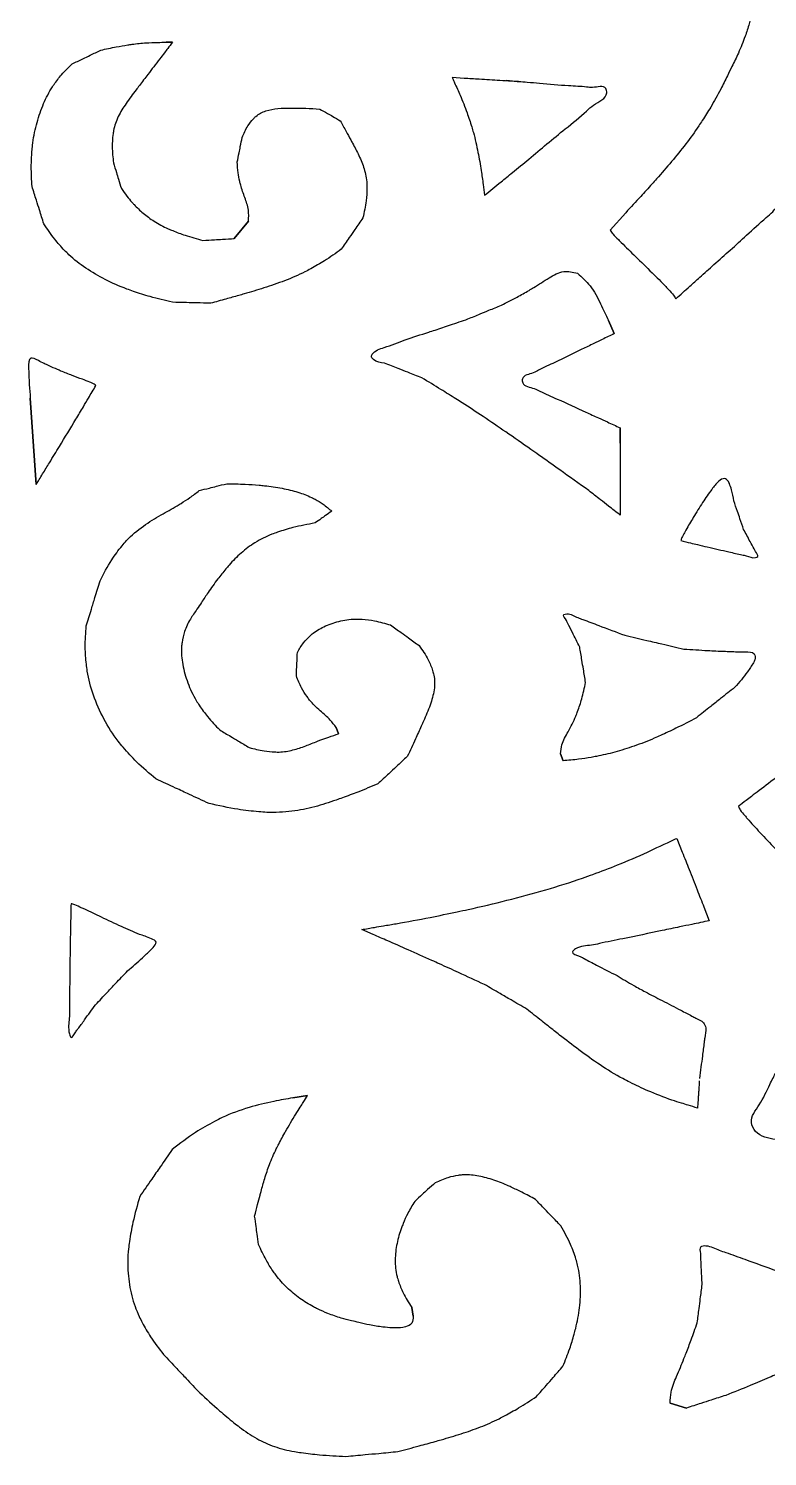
# Model space of a CAD drawing. Extents: x -268 to 413, y -196 to 303.
# Drawn here: x -57.2 to 19.2, y 66.4 to 214.3 of the extents above; entities that cross this region are included whole.
import ezdxf

# ---------------------------------------------------------------- set-up
doc = ezdxf.new("R2010")
doc.units = 0
doc.layers.add('layer_1', color=7, linetype='CONTINUOUS')

msp = doc.modelspace()

# ---------------------------------------------------------------- linework, layer by layer
at = {"layer": 'layer_1', "color": 1}
for points in [[(-42.980813, 212.884038), (-42.320152, 212.884038)], [(4.579754, 195.238825), (2.956536, 193.412706)], [(-35.919783, 192.566203), (-34.447, 194.343739)], [(-0.415496, 188.960086), (-0.415496, 188.960086)], [(2.7843, 184.083554), (3.393915, 182.712478)], [(-57.024882, 176.032892), (-56.415266, 167.093398)], [(4.003394, 172.960202), (4.003394, 171.385182)], [(13.479172, 166.585498), (13.479172, 166.585498)], [(-25.126702, 141.264676), (-25.381041, 141.924687)], [(-1.907598, 138.471202), (-2.161937, 139.182396)], [(-45.726638, 120.503711), (-45.726611, 120.503711)], [(-28.327926, 103.817648), (-29.851892, 103.563309)], [(-17.559841, 81.875029), (-17.40773, 80.960678)], [(10.863337, 71.439943), (9.187388, 71.947972)]]:
    msp.add_lwpolyline(points, close=True, dxfattribs=at)
for points in [[(-12.148463, 209.150037), (-13.367566, 209.226766)], [(-10.167771, 198.153818), (-10.01501, 197.036303)], [(9.876415, 130.445408), (10.434848, 129.023021)], [(12.669888, 123.334495), (13.228971, 121.912236)], [(-21.564782, 120.489977), (-22.73283, 120.997886)]]:
    msp.add_lwpolyline(points, dxfattribs=at)
for points, knots in [([(18.121096, 219.483068), (18.09776, 219.130878), (18.042459, 218.296254), (17.868019, 216.903064), (17.624987, 215.695634), (17.287179, 214.540872), (16.897989, 213.34431), (16.483839, 212.347706), (16.245351, 211.773811)], [0, 0, 0, 0, 1.058732, 2.509, 4.20976, 4.74544, 6.118121, 7.981749, 7.981749, 7.981749, 7.981749]), ([(-52.681906, 210.649007), (-52.318249, 210.824617), (-51.699991, 211.123175), (-50.717913, 211.597304), (-50.09948, 211.895798), (-49.735671, 212.071395)], [0, 0, 0, 0, 1.211515, 2.059712, 3.271618, 3.271618, 3.271618, 3.271618]), ([(-49.735671, 212.071395), (-49.199867, 212.189311), (-48.273725, 212.39313), (-47.186112, 212.577564), (-46.161254, 212.731573), (-45.127214, 212.829368), (-43.957282, 212.881135), (-43.26855, 212.883183), (-42.980813, 212.884038)], [0, 0, 0, 0, 1.645613, 2.844456, 3.30849, 4.754585, 5.957495, 6.820649, 6.820649, 6.820649, 6.820649]), ([(-42.320152, 212.884038), (-42.483275, 212.670759), (-42.76054, 212.308241), (-43.200745, 211.732558), (-43.884785, 210.838259), (-44.747576, 209.707062), (-45.559663, 208.639842), (-46.317721, 207.641012), (-47.103958, 206.607636), (-47.959959, 205.228387), (-48.375353, 204.091546), (-48.519087, 203.033225), (-48.590715, 201.909867), (-48.479666, 200.948651), (-48.41499, 200.388832)], [0, 0, 0, 0, 0.805526, 1.369182, 2.174101, 4.183266, 5.637247, 6.197205, 7.945193, 9.530945, 11.055827, 11.523533, 12.733076, 14.420005, 14.420005, 14.420005, 14.420005]), ([(16.245351, 211.773811), (16.01991, 211.310351), (15.636682, 210.522514), (15.028018, 209.271371), (14.644781, 208.483694), (14.419361, 208.020381)], [0, 0, 0, 0, 1.546146, 2.6283, 4.174024, 4.174024, 4.174024, 4.174024]), ([(-56.847243, 197.950634), (-56.886921, 198.63532), (-56.957128, 199.84683), (-56.884054, 201.271157), (-56.757063, 202.721159), (-56.444407, 204.324265), (-55.79942, 206.287614), (-55.133187, 207.670229), (-54.433757, 208.713239), (-53.756641, 209.626357), (-53.063694, 210.285722), (-52.681906, 210.649007)], [0, 0, 0, 0, 2.055869, 3.637739, 4.272553, 6.42246, 8.516717, 10.463009, 10.997979, 12.283991, 13.861911, 13.861911, 13.861911, 13.861911]), ([(-13.367566, 209.226766), (-13.357531, 209.20419), (-13.277245, 209.023581), (-13.007185, 208.413625), (-12.470944, 207.237702), (-11.868639, 205.722387), (-11.443293, 204.423346), (-11.039605, 203.063623), (-10.701863, 201.550137), (-10.388489, 199.74955), (-10.234258, 198.634503), (-10.167771, 198.153818)], [0, 0, 0, 0, 0.074118, 0.592947, 2.001198, 3.951239, 5.480742, 6.100428, 8.205954, 10.12703, 11.582717, 11.582717, 11.582717, 11.582717]), ([(-6.053616, 208.769243), (-6.851241, 208.819173), (-8.356134, 208.913376), (-10.387756, 209.040207), (-11.621749, 209.117182), (-12.148463, 209.150037)], [0, 0, 0, 0, 2.397558, 4.523516, 6.106731, 6.106731, 6.106731, 6.106731]), ([(-4.326485, 208.617288), (-4.752937, 208.654802), (-5.477902, 208.718578), (-6.62928, 208.820159), (-7.354199, 208.884301), (-7.780619, 208.922031)], [0, 0, 0, 0, 1.284298, 2.183293, 3.467552, 3.467552, 3.467552, 3.467552]), ([(-5.444001, 200.795309), (-4.198359, 201.838792), (-2.217766, 203.49795), (0.097961, 205.326114), (1.411804, 206.612562), (2.746446, 207.085472), (2.504528, 208.510447), (1.357788, 208.140917), (0.146538, 208.305291), (-1.724787, 208.38074), (-3.331981, 208.526867), (-4.326485, 208.617288)], [0, 0, 0, 0, 4.892854, 7.779729, 8.72726, 10.577363, 11.038565, 12.401538, 13.034773, 14.890275, 17.902081, 17.902081, 17.902081, 17.902081]), ([(14.419361, 208.020381), (14.078217, 207.402242), (13.470739, 206.301512), (12.683488, 205.048217), (11.841908, 203.760207), (10.796195, 202.331978), (9.327517, 200.515514), (8.144858, 199.151891), (7.072986, 197.952329), (6.01455, 196.779911), (5.097802, 195.79525), (4.579754, 195.238825)], [0, 0, 0, 0, 2.117627, 3.77089, 4.438478, 6.733265, 9.076637, 11.445063, 12.147432, 13.902722, 16.183443, 16.183443, 16.183443, 16.183443]), ([(-35.107011, 203.030313), (-34.928582, 203.441072), (-34.625863, 204.13796), (-34.078189, 204.830029), (-33.497227, 205.415709), (-32.632825, 205.844472), (-31.370213, 206.058325), (-30.34559, 206.081729), (-29.384633, 206.071826), (-28.401911, 206.049664), (-27.562129, 206.002654), (-27.081876, 205.975769)], [0, 0, 0, 0, 1.337249, 2.268759, 2.626558, 3.807577, 5.07318, 6.451212, 6.876406, 7.95662, 9.399546, 9.399546, 9.399546, 9.399546]), ([(-27.081876, 205.975769), (-26.818576, 205.825271), (-26.370917, 205.569395), (-25.659766, 205.16303), (-25.211902, 204.907187), (-24.948423, 204.756675)], [0, 0, 0, 0, 0.90983, 1.546881, 2.457196, 2.457196, 2.457196, 2.457196]), ([(-24.948423, 204.756675), (-24.748302, 204.389404), (-24.389117, 203.73021), (-23.966415, 202.951274), (-23.517992, 202.123858), (-22.994462, 201.154887), (-22.432118, 199.777122), (-22.19998, 198.610473), (-22.193482, 197.498141), (-22.263449, 196.300344), (-22.483271, 195.290266), (-22.611804, 194.699656)], [0, 0, 0, 0, 1.254769, 2.252113, 2.658647, 4.078293, 5.554033, 7.110933, 7.603887, 8.889609, 10.699903, 10.699903, 10.699903, 10.699903]), ([(-35.615049, 200.49041), (-35.552415, 200.803909), (-35.445926, 201.336915), (-35.27658, 202.18355), (-35.169819, 202.716675), (-35.107011, 203.030313)], [0, 0, 0, 0, 0.959083, 1.63062, 2.590215, 2.590215, 2.590215, 2.590215]), ([(-48.41499, 200.388832), (-48.314665, 200.062736), (-48.144112, 199.508372), (-47.873188, 198.627918), (-47.702578, 198.073562), (-47.602218, 197.747469)], [0, 0, 0, 0, 1.023537, 1.740022, 2.763584, 2.763584, 2.763584, 2.763584]), ([(-34.447, 194.343739), (-34.429585, 194.735885), (-34.392136, 195.579135), (-34.840535, 196.812931), (-35.184025, 197.781973), (-35.395862, 198.646474), (-35.555912, 199.438483), (-35.594074, 200.117313), (-35.615049, 200.49041)], [0, 0, 0, 0, 1.166836, 2.509099, 3.878559, 4.260518, 5.177887, 6.29738, 6.29738, 6.29738, 6.29738]), ([(-10.01501, 197.036303), (-9.450694, 197.50028), (-8.491321, 198.289072), (-6.967652, 199.542074), (-6.008329, 200.331137), (-5.444001, 200.795309)], [0, 0, 0, 0, 2.1917, 3.72603, 5.918129, 5.918129, 5.918129, 5.918129]), ([(-55.628149, 194.090169), (-55.778637, 194.566756), (-56.03447, 195.376966), (-56.440835, 196.663788), (-56.69672, 197.47402), (-56.847243, 197.950634)], [0, 0, 0, 0, 1.499346, 2.548926, 4.048381, 4.048381, 4.048381, 4.048381]), ([(-47.602218, 197.747469), (-47.417759, 197.478444), (-47.079333, 196.984868), (-46.61718, 196.441863), (-46.077323, 195.840204), (-45.33635, 195.142812), (-44.171475, 194.289056), (-43.117312, 193.717941), (-42.034397, 193.269609), (-40.843089, 192.825342), (-39.786765, 192.533329), (-39.170752, 192.363037)], [0, 0, 0, 0, 0.977875, 1.794097, 2.136486, 3.403109, 4.837505, 6.459213, 6.98375, 8.35353, 10.269908, 10.269908, 10.269908, 10.269908]), ([(13.709202, 189.862817), (14.840879, 190.867305), (16.651607, 192.474524), (18.648385, 194.367447), (20.06251, 195.487726), (20.659406, 196.664464), (22.159001, 196.449785), (21.621338, 195.176962), (21.630841, 193.807887), (21.408659, 191.571342), (21.289823, 189.645904), (21.21555, 188.442498)], [0, 0, 0, 0, 4.548696, 7.278091, 8.187943, 10.051436, 10.546588, 12.014367, 12.743049, 14.929121, 18.572625, 18.572625, 18.572625, 18.572625]), ([(-42.320161, 185.963447), (-43.092632, 186.14571), (-44.454842, 186.467122), (-46.017963, 186.969536), (-47.580256, 187.51833), (-49.262563, 188.262706), (-51.283292, 189.44097), (-52.667712, 190.506931), (-53.699476, 191.550597), (-54.623612, 192.574042), (-55.26817, 193.54686), (-55.628149, 194.090169)], [0, 0, 0, 0, 2.380055, 4.197098, 4.921874, 7.347811, 9.700664, 11.928985, 12.559545, 14.102936, 16.055252, 16.055252, 16.055252, 16.055252]), ([(-22.611804, 194.699656), (-22.887736, 194.298316), (-23.356823, 193.616032), (-24.101834, 192.532376), (-24.570907, 191.850056), (-24.846836, 191.448687)], [0, 0, 0, 0, 1.461132, 2.483947, 3.945145, 3.945145, 3.945145, 3.945145]), ([(-39.170752, 192.363037), (-38.769385, 192.388121), (-38.087069, 192.430762), (-37.003413, 192.498483), (-36.321124, 192.541122), (-35.919783, 192.566203)], [0, 0, 0, 0, 1.206451, 2.050939, 3.257311, 3.257311, 3.257311, 3.257311]), ([(2.956536, 193.412706), (3.055399, 193.286377), (3.321442, 192.946426), (3.731936, 192.542295), (4.501933, 191.756651), (5.674709, 190.624626), (7.215876, 189.10733), (8.376152, 187.977151), (9.102835, 187.184303), (9.492521, 186.796817), (9.684261, 186.439691), (9.752734, 186.312158)], [0, 0, 0, 0, 0.480892, 1.294081, 1.724485, 3.782001, 6.182145, 8.21584, 8.634475, 9.41337, 9.846028, 9.846028, 9.846028, 9.846028]), ([(-24.846836, 191.448687), (-25.420581, 191.040464), (-26.442954, 190.313038), (-27.725216, 189.577413), (-29.083413, 188.852763), (-30.698007, 188.170648), (-32.812458, 187.442123), (-34.406859, 186.968635), (-35.71607, 186.593478), (-36.866163, 186.26714), (-37.833439, 186.004286), (-38.357989, 185.86174)], [0, 0, 0, 0, 2.111104, 3.761838, 4.430049, 6.728986, 9.008101, 11.138174, 11.717543, 13.093876, 14.724587, 14.724587, 14.724587, 14.724587]), ([(9.752734, 186.312158), (10.241133, 186.750419), (11.071464, 187.495509), (12.390287, 188.679062), (13.220695, 189.424372), (13.709202, 189.862817)], [0, 0, 0, 0, 1.968617, 3.346863, 5.31609, 5.31609, 5.31609, 5.31609]), ([(-8.287879, 185.658575), (-7.739131, 185.930985), (-6.767629, 186.413259), (-5.6635, 187.046328), (-4.559014, 187.712801), (-3.44363, 188.449197), (-1.926724, 189.334997), (-0.895364, 189.079133), (-0.415496, 188.960086)], [0, 0, 0, 0, 1.837148, 3.252486, 3.819671, 5.699259, 7.344892, 8.776799, 8.776799, 8.776799, 8.776799]), ([(-0.415496, 188.960086), (0.046402, 188.549437), (1.053882, 187.653742), (1.961754, 185.877131), (2.523595, 184.652025), (2.7843, 184.083554)], [0, 0, 0, 0, 1.839729, 4.012768, 5.894041, 5.894041, 5.894041, 5.894041]), ([(-38.357989, 185.86174), (-38.847232, 185.87421), (-39.678887, 185.895407), (-40.999611, 185.929309), (-41.83109, 185.950804), (-42.320161, 185.963447)], [0, 0, 0, 0, 1.468205, 2.495774, 3.963477, 3.963477, 3.963477, 3.963477]), ([(-11.742013, 184.236315), (-11.315593, 184.411921), (-10.590673, 184.710454), (-9.439295, 185.18454), (-8.714331, 185.483006), (-8.287879, 185.658575)], [0, 0, 0, 0, 1.383491, 2.35195, 3.735488, 3.735488, 3.735488, 3.735488]), ([(-20.377414, 179.665315), (-20.783275, 179.70486), (-21.332822, 179.758404), (-21.790078, 180.335827), (-21.434401, 180.968644), (-20.067471, 181.340306), (-18.18702, 182.131986), (-16.389877, 182.669513), (-14.834742, 183.184354), (-13.4772, 183.634566), (-12.348522, 184.025983), (-11.742013, 184.236315)], [0, 0, 0, 0, 1.200729, 1.625819, 1.811848, 3.236098, 5.546427, 8.102073, 8.807099, 10.465238, 12.391199, 12.391199, 12.391199, 12.391199]), ([(3.393915, 182.712478), (2.979913, 182.511801), (2.276167, 182.170678), (1.158649, 181.628827), (0.455148, 181.287619), (0.041359, 181.086924)], [0, 0, 0, 0, 1.380225, 2.34619, 3.725863, 3.725863, 3.725863, 3.725863]), ([(0.041359, 181.086924), (-0.882314, 180.630816), (-2.360264, 179.901007), (-4.087523, 179.120987), (-5.131043, 178.524107), (-6.175433, 178.412116), (-6.089583, 177.235015), (-5.047697, 177.154103), (-3.926149, 176.549535), (-2.101424, 175.774764), (-0.103539, 174.834418), (1.633056, 174.044065), (2.817911, 173.501946), (3.564309, 173.160856), (4.003394, 172.960202)], [0, 0, 0, 0, 3.10431, 4.96714, 5.588157, 6.854035, 7.276264, 8.60877, 9.260435, 11.215258, 14.472981, 15.920774, 16.934378, 18.382597, 18.382597, 18.382597, 18.382597]), ([(-50.243718, 177.328696), (-50.294423, 177.377308), (-50.424804, 177.502305), (-50.648524, 177.592469), (-51.05661, 177.776667), (-51.730018, 178.01613), (-52.736241, 178.389851), (-53.595744, 178.722675), (-54.384267, 179.063512), (-55.185215, 179.426539), (-55.983776, 179.8059), (-57.205166, 180.456689), (-57.201402, 178.135988), (-57.10066, 176.935729), (-57.024882, 176.032892)], [0, 0, 0, 0, 0.209303, 0.538187, 0.710826, 1.555686, 2.676891, 3.934981, 4.314435, 5.263123, 6.497342, 7.327597, 8.35829, 11.487005, 11.487005, 11.487005, 11.487005]), ([(-16.516957, 178.141468), (-16.993579, 178.329509), (-17.803843, 178.649181), (-19.090662, 179.15713), (-19.900836, 179.477097), (-20.377414, 179.665315)], [0, 0, 0, 0, 1.537122, 2.613133, 4.150329, 4.150329, 4.150329, 4.150329]), ([(0.752425, 166.458905), (-0.246351, 167.174607), (-1.963862, 168.405339), (-3.96408, 169.823988), (-5.822539, 171.136565), (-7.736447, 172.472521), (-10.104743, 174.084317), (-11.827012, 175.217285), (-13.286268, 176.146845), (-14.669758, 177.018583), (-15.854753, 177.738924), (-16.516957, 178.141468)], [0, 0, 0, 0, 3.686189, 6.338832, 7.35667, 10.51192, 13.340859, 15.950673, 16.695997, 18.531383, 20.856209, 20.856209, 20.856209, 20.856209]), ([(-52.30112, 173.848906), (-52.047197, 174.278442), (-51.615491, 175.008711), (-50.929691, 176.168641), (-50.497795, 176.899024), (-50.243718, 177.328696)], [0, 0, 0, 0, 1.496931, 2.544988, 4.042505, 4.042505, 4.042505, 4.042505]), ([(-56.415266, 167.093398), (-56.40257, 167.11425), (-56.301003, 167.281069), (-55.958201, 167.844076), (-55.513932, 168.57399), (-54.815294, 169.720683), (-53.786708, 171.409508), (-52.872487, 172.910698), (-52.30112, 173.848906)], [0, 0, 0, 0, 0.07324, 0.585919, 1.977476, 2.636701, 4.614194, 7.909683, 7.909683, 7.909683, 7.909683]), ([(4.003394, 171.385182), (4.003394, 170.725592), (4.003394, 169.297278), (4.003394, 167.231803), (4.003394, 165.701148), (4.003394, 164.7204), (4.003394, 164.297191), (4.003394, 163.998752), (4.003394, 163.91913)], [0, 0, 0, 0, 1.978769, 4.284941, 6.196425, 6.570736, 7.227185, 7.466052, 7.466052, 7.466052, 7.466052]), ([(-39.552215, 166.458255), (-39.201034, 166.545969), (-38.604014, 166.695086), (-37.655838, 166.932151), (-37.058858, 167.08156), (-36.707687, 167.169449)], [0, 0, 0, 0, 1.085909, 1.84608, 2.932087, 2.932087, 2.932087, 2.932087]), ([(-36.707687, 167.169449), (-36.068413, 167.158482), (-34.950825, 167.13931), (-33.647812, 167.046305), (-32.374023, 166.930275), (-31.019844, 166.730245), (-29.383646, 166.335749), (-28.24473, 165.923261), (-27.396133, 165.473366), (-26.66744, 165.042742), (-26.130848, 164.578341), (-25.837896, 164.324802)], [0, 0, 0, 0, 1.917739, 3.352618, 3.917511, 5.75508, 7.452172, 8.963219, 9.368904, 10.333491, 11.493308, 11.493308, 11.493308, 11.493308]), ([(15.765386, 165.391922), (15.700795, 165.778847), (15.598447, 166.391948), (15.366809, 167.055763), (15.181844, 167.487309), (14.760772, 167.843411), (14.042774, 167.321079), (13.700412, 166.874248), (13.479172, 166.585498)], [0, 0, 0, 0, 1.176015, 1.863448, 2.090617, 2.603316, 3.224304, 4.358594, 4.358594, 4.358594, 4.358594]), ([(-49.812391, 157.112439), (-49.4318, 157.847158), (-48.772511, 159.119897), (-47.773271, 160.461059), (-46.7316, 161.692764), (-45.384354, 162.802758), (-43.577371, 163.922537), (-42.239739, 164.636178), (-41.250477, 165.239759), (-40.467962, 165.737237), (-39.866128, 166.211094), (-39.552215, 166.458255)], [0, 0, 0, 0, 2.477847, 4.292328, 5.002051, 7.314817, 9.481794, 11.377695, 11.859856, 12.958512, 14.156351, 14.156351, 14.156351, 14.156351]), ([(4.003394, 163.91913), (3.602049, 164.232618), (2.919737, 164.765567), (1.836081, 165.612159), (1.153789, 166.145288), (0.752425, 166.458905)], [0, 0, 0, 0, 1.527798, 2.597356, 4.12544, 4.12544, 4.12544, 4.12544]), ([(13.479172, 166.585498), (13.159144, 166.132238), (12.489183, 165.183363), (11.623401, 163.762251), (11.002448, 162.720376), (10.621516, 162.01838), (10.416884, 161.665951), (10.315796, 161.38058), (10.279377, 161.277767)], [0, 0, 0, 0, 1.664059, 3.483615, 4.99058, 5.300864, 5.881037, 6.207773, 6.207773, 6.207773, 6.207773]), ([(-25.837896, 164.324802), (-26.051186, 164.174318), (-26.413757, 163.918513), (-26.989468, 163.512148), (-27.351866, 163.256235), (-27.565027, 163.105708)], [0, 0, 0, 0, 0.783098, 1.331183, 2.114042, 2.114042, 2.114042, 2.114042]), ([(16.781324, 162.445688), (16.655875, 162.809345), (16.442599, 163.427605), (16.103953, 164.409683), (15.890787, 165.028114), (15.765386, 165.391922)], [0, 0, 0, 0, 1.154061, 1.962036, 3.116477, 3.116477, 3.116477, 3.116477]), ([(-27.565027, 163.105708), (-28.331146, 162.960276), (-29.640099, 162.711799), (-31.118277, 162.265827), (-32.451743, 161.798581), (-33.765803, 161.137821), (-35.236836, 160.027737), (-36.190542, 159.052779), (-36.967173, 158.137443), (-37.716947, 157.205029), (-38.547315, 156.041898), (-39.248091, 154.979283), (-39.852228, 154.061301), (-40.534611, 153.11428), (-41.083401, 151.958813), (-41.30111, 150.957232), (-41.442955, 149.819557), (-41.299897, 148.385003), (-40.771471, 146.518646), (-40.121905, 145.118366), (-39.387114, 143.978319), (-38.626704, 142.91478), (-37.853605, 142.119159), (-37.418753, 141.671639)], [0, 0, 0, 0, 2.337672, 3.994031, 4.625373, 6.576419, 8.37465, 10.130906, 10.655271, 11.976137, 13.718898, 14.940099, 15.794813, 17.015655, 18.439553, 19.592317, 20.075427, 21.876168, 23.857969, 25.884301, 26.473012, 27.926931, 29.796107, 29.796107, 29.796107, 29.796107]), ([(10.279377, 161.277767), (10.617953, 161.196184), (11.193572, 161.057483), (12.107885, 160.83722), (12.683625, 160.698553), (13.022317, 160.616978)], [0, 0, 0, 0, 1.044802, 1.776279, 2.821412, 2.821412, 2.821412, 2.821412]), ([(13.022317, 160.616978), (13.771246, 160.451424), (14.969459, 160.186553), (16.308487, 159.857523), (17.226964, 159.691154), (17.725526, 159.400097), (18.418004, 159.659146), (18.015528, 160.088484), (17.794093, 160.575335), (17.356498, 161.350488), (17.002534, 162.024477), (16.781324, 162.445688)], [0, 0, 0, 0, 2.300355, 3.680345, 4.140275, 5.090978, 5.361914, 5.937231, 6.225117, 7.088615, 8.527488, 8.527488, 8.527488, 8.527488]), ([(-51.234778, 152.439201), (-51.059175, 153.016144), (-50.760649, 153.996947), (-50.28652, 155.554693), (-49.987994, 156.535496), (-49.812391, 157.112439)], [0, 0, 0, 0, 1.809226, 3.075684, 4.884909, 4.884909, 4.884909, 4.884909]), ([(-44.022287, 136.592088), (-44.706665, 137.169758), (-45.911827, 138.187012), (-47.157259, 139.556161), (-48.351228, 140.993403), (-49.470406, 142.76931), (-50.54192, 145.219902), (-51.063605, 147.15667), (-51.273541, 148.823629), (-51.396513, 150.385024), (-51.292621, 151.704542), (-51.234778, 152.439201)], [0, 0, 0, 0, 2.683641, 4.725787, 5.541179, 8.288697, 10.983621, 13.545655, 14.266703, 16.023818, 18.230984, 18.230984, 18.230984, 18.230984]), ([(-29.393618, 149.696783), (-29.193213, 150.044754), (-28.830299, 150.674897), (-28.22057, 151.289982), (-27.495602, 151.922786), (-26.443776, 152.510289), (-24.89457, 153.017717), (-23.596821, 153.177893), (-22.426163, 153.117289), (-21.25679, 152.984633), (-20.293373, 152.702149), (-19.743049, 152.540789)], [0, 0, 0, 0, 1.199313, 2.171844, 2.578663, 4.085942, 5.738111, 7.453132, 7.965344, 9.254224, 10.971274, 10.971274, 10.971274, 10.971274]), ([(-19.743049, 152.540789), (-19.379407, 152.277289), (-18.76121, 151.829337), (-17.779135, 151.118183), (-17.160645, 150.670608), (-16.796824, 150.407326)], [0, 0, 0, 0, 1.347222, 2.290295, 3.637569, 3.637569, 3.637569, 3.637569]), ([(-0.180595, 150.255215), (-0.42882, 150.75974), (-0.825999, 151.567018), (-1.322699, 152.503642), (-1.564566, 153.075225), (-2.040083, 153.629767), (-1.13496, 153.772609), (-0.59142, 153.348317), (0.529115, 152.980346), (2.138401, 152.344237), (3.586787, 151.808894), (4.491993, 151.474318)], [0, 0, 0, 0, 1.703376, 2.725533, 3.066292, 3.739862, 4.052998, 5.247133, 5.825792, 7.5616, 10.454309, 10.454309, 10.454309, 10.454309]), ([(4.491993, 151.474318), (5.24454, 151.298748), (6.523872, 151.000279), (8.555747, 150.526192), (9.835072, 150.227664), (10.587618, 150.052059)], [0, 0, 0, 0, 2.318268, 3.941063, 6.259351, 6.259351, 6.259351, 6.259351]), ([(-29.495196, 147.258586), (-29.482775, 147.559599), (-29.461658, 148.071325), (-29.427798, 148.884058), (-29.406277, 149.395773), (-29.393618, 149.696783)], [0, 0, 0, 0, 0.90381, 1.536484, 2.440312, 2.440312, 2.440312, 2.440312]), ([(-16.796824, 150.407326), (-16.461337, 149.931271), (-15.890735, 149.121589), (-15.462947, 148.0538), (-15.163364, 147.021662), (-15.17897, 145.779809), (-15.642791, 144.185402), (-16.17211, 142.960425), (-16.692361, 141.793908), (-17.245328, 140.572318), (-17.73408, 139.529847), (-18.015918, 138.928707)], [0, 0, 0, 0, 1.740631, 2.960493, 3.428772, 4.9604, 6.589915, 8.391377, 8.959809, 10.422092, 12.413874, 12.413874, 12.413874, 12.413874]), ([(0.429021, 146.597924), (0.353778, 147.049457), (0.225866, 147.817054), (0.022661, 149.036151), (-0.105316, 149.803713), (-0.180595, 150.255215)], [0, 0, 0, 0, 1.373276, 2.334544, 3.70775, 3.70775, 3.70775, 3.70775]), ([(10.587618, 150.052059), (11.42246, 149.997088), (12.81297, 149.905529), (14.397769, 149.828245), (15.706287, 149.789079), (16.649194, 149.72965), (17.949234, 149.787401), (18.028023, 148.995919), (17.658949, 148.406964), (17.025957, 147.408001), (16.324325, 146.607625), (15.870462, 146.089887)], [0, 0, 0, 0, 2.507019, 4.175681, 4.781837, 6.390809, 7.310114, 7.934798, 8.280562, 9.406443, 11.468838, 11.468838, 11.468838, 11.468838]), ([(-25.381041, 141.924687), (-25.575617, 142.189929), (-26.052158, 142.839544), (-27.088494, 143.66928), (-27.906759, 144.469007), (-28.51671, 145.287563), (-29.038241, 146.088694), (-29.331756, 146.840148), (-29.495196, 147.258586)], [0, 0, 0, 0, 0.983167, 2.407909, 3.959157, 4.39979, 5.469348, 6.813251, 6.813251, 6.813251, 6.813251]), ([(-2.161937, 139.182396), (-2.135741, 139.507467), (-2.06883, 140.337784), (-1.291741, 141.56614), (-0.733058, 142.704575), (-0.291694, 143.846135), (0.097094, 145.002744), (0.308902, 146.020654), (0.429021, 146.597924)], [0, 0, 0, 0, 0.967183, 2.470442, 4.251344, 4.790507, 6.139395, 7.90654, 7.90654, 7.90654, 7.90654]), ([(31.055156, 147.257459), (30.66371, 146.667913), (29.957456, 145.604241), (28.999352, 144.435152), (27.927413, 143.201684), (26.530449, 141.851273), (24.561288, 140.168408), (22.977781, 138.916981), (21.566502, 137.821361), (20.200988, 136.768222), (19.032061, 135.884857), (18.375691, 135.388834)], [0, 0, 0, 0, 2.121578, 3.82779, 4.529446, 7.023771, 9.644817, 12.299711, 13.077479, 15.004836, 17.472968, 17.472968, 17.472968, 17.472968]), ([(15.870462, 146.089887), (15.381222, 145.701), (14.54958, 145.039945), (13.228859, 143.990191), (12.397371, 143.329333), (11.908299, 142.940624)], [0, 0, 0, 0, 1.874914, 3.187099, 5.061283, 5.061283, 5.061283, 5.061283]), ([(11.908299, 142.940624), (11.202871, 142.56937), (9.973572, 141.922411), (8.504874, 141.235761), (7.068337, 140.594249), (5.498898, 139.986331), (3.495524, 139.362126), (2.006703, 139.007093), (0.758386, 138.786262), (-0.390024, 138.60552), (-1.367485, 138.519007), (-1.907598, 138.471202)], [0, 0, 0, 0, 2.391118, 4.166828, 4.862522, 7.110921, 9.210576, 11.154058, 11.696902, 13.013678, 14.639854, 14.639854, 14.639854, 14.639854]), ([(-37.418753, 141.671639), (-37.042494, 141.445904), (-36.402842, 141.062148), (-35.386905, 140.452621), (-34.747228, 140.068824), (-34.37094, 139.843057)], [0, 0, 0, 0, 1.316335, 2.237814, 3.554275, 3.554275, 3.554275, 3.554275]), ([(-34.37094, 139.843057), (-33.865556, 139.711642), (-32.993186, 139.4848), (-31.946714, 139.393648), (-30.941249, 139.371634), (-29.856138, 139.557065), (-28.548448, 139.996992), (-27.606383, 140.391137), (-26.810677, 140.69346), (-26.086207, 140.958942), (-25.466908, 141.156274), (-25.126702, 141.264676)], [0, 0, 0, 0, 1.563561, 2.698944, 3.140957, 4.579031, 5.966428, 7.276843, 7.641396, 8.520049, 9.591096, 9.591096, 9.591096, 9.591096]), ([(-18.015918, 138.928707), (-18.392209, 138.577532), (-19.031904, 137.980535), (-20.047842, 137.032316), (-20.687476, 136.43526), (-21.06373, 136.084051)], [0, 0, 0, 0, 1.54411, 2.624983, 4.16908, 4.16908, 4.16908, 4.16908]), ([(-38.536269, 134.052176), (-39.213577, 134.365658), (-40.365013, 134.898583), (-42.193685, 135.745221), (-43.345024, 136.278432), (-44.022287, 136.592088)], [0, 0, 0, 0, 2.23901, 3.806351, 6.045458, 6.045458, 6.045458, 6.045458]), ([(-21.06373, 136.084051), (-21.750973, 135.799113), (-22.966236, 135.295252), (-24.412781, 134.754576), (-25.893739, 134.220649), (-27.612054, 133.669025), (-30.007462, 133.181907), (-31.95851, 133.086306), (-33.822059, 133.224333), (-35.834432, 133.45758), (-37.540257, 133.832983), (-38.536269, 134.052176)], [0, 0, 0, 0, 2.231741, 3.946424, 4.632039, 6.954873, 9.353769, 11.94687, 12.780326, 14.959224, 18.016652, 18.016652, 18.016652, 18.016652]), ([(18.375691, 135.388834), (18.112622, 135.188476), (17.665426, 134.847882), (16.955313, 134.306852), (16.508292, 133.966149), (16.245351, 133.765744)], [0, 0, 0, 0, 0.992037, 1.686386, 2.678203, 2.678203, 2.678203, 2.678203]), ([(16.245351, 133.765744), (16.304913, 133.638371), (16.47051, 133.284243), (16.827422, 132.893297), (17.485579, 132.101625), (18.54223, 130.973331), (19.947032, 129.47162), (20.92027, 128.452254), (21.367404, 127.983927)], [0, 0, 0, 0, 0.420191, 1.168237, 1.569545, 3.513516, 5.798899, 7.741241, 7.741241, 7.741241, 7.741241]), ([(-22.73283, 120.997886), (-22.293917, 121.073127), (-21.547707, 121.201046), (-20.362502, 121.404709), (-18.440689, 121.730181), (-15.892596, 122.204832), (-13.407509, 122.714749), (-10.754718, 123.283108), (-7.692765, 124.008617), (-3.741139, 125.077171), (-0.778972, 126.000483), (1.68913, 126.893223), (3.939287, 127.7539), (6.191114, 128.717645), (7.844264, 129.497799), (8.860606, 129.971061), (9.500192, 130.269725), (9.876415, 130.445408)], [0, 0, 0, 0, 1.335947, 2.271284, 3.607728, 7.18347, 10.046278, 11.218097, 15.322431, 19.484434, 23.49746, 24.625166, 27.357896, 30.724065, 31.969798, 32.841787, 34.087448, 34.087448, 34.087448, 34.087448]), ([(10.434848, 129.023021), (10.669468, 128.42608), (11.180093, 127.126911), (11.925163, 125.230758), (12.435434, 123.931476), (12.669888, 123.334495)], [0, 0, 0, 0, 1.924178, 4.187745, 6.111851, 6.111851, 6.111851, 6.111851]), ([(-52.812518, 123.677979), (-52.825168, 123.088591), (-52.846672, 122.086623), (-52.880531, 120.495235), (-52.901665, 119.493232), (-52.914096, 118.903813)], [0, 0, 0, 0, 1.76857, 3.006596, 4.775246, 4.775246, 4.775246, 4.775246]), ([(-45.726611, 120.503711), (-46.353271, 120.770707), (-47.679449, 121.335743), (-49.555655, 122.225205), (-50.930781, 122.887609), (-51.851677, 123.302557), (-52.315826, 123.524297), (-52.681178, 123.637341), (-52.812518, 123.677979)], [0, 0, 0, 0, 2.043284, 4.32413, 6.2285, 6.621184, 7.355398, 7.767476, 7.767476, 7.767476, 7.767476]), ([(13.228971, 121.912236), (12.626948, 121.786864), (11.603505, 121.57373), (9.978023, 121.234716), (7.600292, 120.741966), (4.830389, 120.144537), (2.394185, 119.682029), (0.749175, 119.269484), (-0.20869, 119.362242), (-1.218417, 118.532571), (-0.20188, 118.278526), (0.53349, 117.834516), (1.871072, 117.178735), (2.983875, 116.591021), (3.67934, 116.22372)], [0, 0, 0, 0, 1.844843, 3.136241, 4.981108, 9.131572, 11.62195, 12.452106, 14.164098, 14.592599, 15.530156, 16.007279, 17.438463, 19.823428, 19.823428, 19.823428, 19.823428]), ([(-46.971259, 116.719955), (-46.455553, 117.160513), (-45.647217, 117.851058), (-44.758524, 118.691341), (-44.279048, 119.176776), (-43.80671, 119.735039), (-44.796913, 120.182875), (-45.346541, 120.372544), (-45.726638, 120.503711)], [0, 0, 0, 0, 2.048269, 3.210523, 3.578373, 4.222275, 4.808936, 6.124267, 6.124267, 6.124267, 6.124267]), ([(-10.03432, 115.309361), (-10.925059, 115.721062), (-12.475862, 116.437846), (-14.289384, 117.263842), (-16.03281, 118.053415), (-17.814581, 118.848708), (-19.847565, 119.742958), (-21.056674, 120.268941), (-21.564782, 120.489977)], [0, 0, 0, 0, 2.943838, 5.125312, 5.978288, 8.685494, 10.978867, 12.641174, 12.641174, 12.641174, 12.641174]), ([(-52.914096, 118.903813), (-52.923773, 117.588581), (-52.939257, 115.484159), (-52.99434, 113.143205), (-52.964246, 111.51754), (-53.173286, 110.718115), (-52.778958, 109.542072), (-52.389605, 110.350753), (-51.956814, 110.88335), (-51.258842, 111.87887), (-50.652034, 112.701279), (-50.27277, 113.215297)], [0, 0, 0, 0, 3.936705, 6.298879, 7.086316, 8.713334, 9.119838, 9.86864, 10.256436, 11.419888, 13.359099, 13.359099, 13.359099, 13.359099]), ([(-50.27277, 113.215297), (-49.865249, 113.647898), (-49.172414, 114.383372), (-48.07191, 115.551592), (-47.378926, 116.287208), (-46.971259, 116.719955)], [0, 0, 0, 0, 1.782962, 3.031252, 4.814832, 4.814832, 4.814832, 4.814832]), ([(3.67934, 116.22372), (4.254264, 115.883778), (5.225446, 115.309537), (6.779787, 114.45022), (8.415783, 113.616894), (10.017432, 112.777802), (11.18559, 112.178938), (11.959505, 111.749195), (12.614038, 111.506309), (12.96482, 110.662702), (12.770956, 109.968919), (12.66394, 109.007649), (12.471721, 107.607235), (12.317555, 106.363354), (12.22132, 105.586889)], [0, 0, 0, 0, 2.003599, 3.384547, 5.327688, 7.509232, 8.816288, 9.251414, 10.186664, 10.773343, 11.798678, 12.271258, 13.68477, 16.032884, 16.032884, 16.032884, 16.032884]), ([(-5.665835, 112.769576), (-6.205254, 113.083053), (-7.122236, 113.615948), (-8.578397, 114.462542), (-9.4951, 114.99573), (-10.03432, 115.309361)], [0, 0, 0, 0, 1.871672, 3.181744, 5.053134, 5.053134, 5.053134, 5.053134]), ([(9.368515, 103.322182), (8.532917, 103.637859), (7.056712, 104.195547), (5.384206, 104.99214), (3.710218, 105.847387), (1.927753, 106.950514), (-0.234298, 108.494797), (-1.786104, 109.701331), (-3.059818, 110.702773), (-4.195686, 111.598076), (-5.146549, 112.355779), (-5.665835, 112.769576)], [0, 0, 0, 0, 2.678461, 4.73189, 5.553122, 8.317474, 11.008207, 13.522176, 14.213518, 15.869043, 17.86102, 17.86102, 17.86102, 17.86102]), ([(20.109003, 99.245989), (19.323088, 99.388986), (18.175463, 99.597798), (17.268824, 101.361598), (18.604123, 102.971924), (19.333845, 104.667768), (20.005372, 105.985224), (20.469114, 106.76104), (20.650803, 107.660221), (21.694867, 107.207204), (21.857682, 106.298555), (22.562694, 105.101083), (23.494097, 103.250494), (24.360004, 101.630388), (24.901179, 100.617853)], [0, 0, 0, 0, 2.248529, 3.283393, 5.284627, 7.669624, 9.100553, 9.577508, 10.543536, 10.989108, 12.414474, 13.103753, 15.171438, 18.617296, 18.617296, 18.617296, 18.617296]), ([(12.191013, 105.342914), (12.184449, 105.175575), (12.17191, 104.855904), (12.142179, 104.402463), (12.112504, 103.996604), (12.077191, 103.51401), (12.040562, 103.023259), (12.018377, 102.651842), (12.009868, 102.509401)], [0, 0, 0, 0, 0.50238, 0.95971, 1.363139, 1.723221, 2.411366, 2.839447, 2.839447, 2.839447, 2.839447]), ([(-29.851892, 103.563309), (-30.507906, 103.450995), (-32.035362, 103.189484), (-34.500192, 102.581424), (-36.556793, 101.853688), (-38.373441, 100.923571), (-40.157835, 99.902381), (-41.552191, 98.837268), (-42.347108, 98.230051)], [0, 0, 0, 0, 1.996151, 4.647821, 7.611109, 8.508818, 10.769078, 13.766407, 13.766407, 13.766407, 13.766407]), ([(-33.813936, 91.322432), (-33.712442, 91.722705), (-33.530312, 92.440995), (-33.307423, 93.286856), (-33.067342, 94.188463), (-32.768481, 95.267778), (-32.266632, 96.75218), (-31.758985, 97.933531), (-31.185076, 99.060407), (-30.528332, 100.274939), (-29.771152, 101.539316), (-29.140337, 102.530447), (-28.734407, 103.174157), (-28.478482, 103.579306), (-28.327926, 103.817648)], [0, 0, 0, 0, 1.238814, 2.223054, 2.624158, 4.037939, 5.582053, 7.321717, 7.888895, 9.375679, 11.462969, 12.308368, 12.900265, 13.746002, 13.746002, 13.746002, 13.746002]), ([(12.009868, 102.509401), (11.683773, 102.609725), (11.129409, 102.780278), (10.248958, 103.051205), (9.694606, 103.22182), (9.368515, 103.322182)], [0, 0, 0, 0, 1.023537, 1.74002, 2.763578, 2.763578, 2.763578, 2.763578]), ([(-42.347108, 98.230051), (-42.761087, 97.628035), (-43.464835, 96.604632), (-44.582354, 94.979167), (-45.285851, 93.955689), (-45.699664, 93.353657)], [0, 0, 0, 0, 2.191852, 3.726063, 5.917673, 5.917673, 5.917673, 5.917673]), ([(-15.121644, 94.776567), (-15.38509, 94.538201), (-15.832901, 94.133022), (-16.544052, 93.489635), (-16.991765, 93.084624), (-17.255098, 92.846407)], [0, 0, 0, 0, 1.065833, 1.811722, 2.877002, 2.877002, 2.877002, 2.877002]), ([(-4.759762, 93.049563), (-5.222536, 93.302201), (-6.043079, 93.750152), (-7.035673, 94.221349), (-8.059547, 94.684244), (-9.22855, 95.140006), (-10.773306, 95.543208), (-11.970622, 95.642549), (-12.971858, 95.511226), (-13.931466, 95.312328), (-14.690771, 94.970525), (-15.121644, 94.776567)], [0, 0, 0, 0, 1.581409, 2.803995, 3.294879, 4.952705, 6.559949, 8.076847, 8.510774, 9.587799, 11.000758, 11.000758, 11.000758, 11.000758]), ([(-45.699664, 93.353657), (-45.954189, 92.466968), (-46.394361, 90.933536), (-46.71608, 89.103678), (-46.951276, 87.350637), (-46.97916, 85.453516), (-46.598932, 83.081991), (-46.003622, 81.38726), (-45.290412, 79.995606), (-44.520598, 78.648541), (-43.718054, 77.596843), (-43.261467, 76.998506)], [0, 0, 0, 0, 2.765446, 4.782538, 5.565981, 8.071754, 10.43871, 12.740406, 13.421035, 15.129875, 17.385162, 17.385162, 17.385162, 17.385162]), ([(-17.255098, 92.846407), (-17.503766, 92.43388), (-17.951266, 91.6915), (-18.368602, 90.754525), (-18.779591, 89.734221), (-19.131273, 88.487314), (-19.328984, 86.7884), (-19.210711, 85.456978), (-18.863208, 84.33255), (-18.428646, 83.222657), (-17.876874, 82.366787), (-17.559841, 81.875029)], [0, 0, 0, 0, 1.443589, 2.597865, 3.071616, 4.743806, 6.464147, 8.18464, 8.697022, 9.993174, 11.743722, 11.743722, 11.743722, 11.743722]), ([(-2.1184, 90.306494), (-2.444503, 90.645065), (-2.998902, 91.220662), (-3.879357, 92.135018), (-4.433677, 92.710833), (-4.759762, 93.049563)], [0, 0, 0, 0, 1.410234, 2.397505, 3.808047, 3.808047, 3.808047, 3.808047]), ([(-33.407614, 88.376207), (-33.457778, 88.739865), (-33.543064, 89.358134), (-33.678505, 90.340209), (-33.763774, 90.958627), (-33.813936, 91.322432)], [0, 0, 0, 0, 1.101305, 1.872371, 2.974112, 2.974112, 2.974112, 2.974112]), ([(-1.915234, 75.779412), (-1.670064, 76.384517), (-1.231359, 77.467286), (-0.834313, 78.78749), (-0.455455, 80.190416), (-0.154285, 81.847133), (-0.044546, 84.052404), (-0.238345, 85.747607), (-0.655809, 87.181502), (-1.152005, 88.577052), (-1.76775, 89.678978), (-2.1184, 90.306494)], [0, 0, 0, 0, 1.957549, 3.502824, 4.131574, 6.317384, 8.537434, 10.740161, 11.389299, 13.016546, 15.168961, 15.168961, 15.168961, 15.168961]), ([(-24.873791, 80.757513), (-25.333932, 80.909316), (-26.159829, 81.181784), (-27.094148, 81.610017), (-28.074535, 82.099251), (-29.167696, 82.788264), (-30.494536, 83.885342), (-31.400089, 84.884736), (-32.086733, 85.878304), (-32.729256, 86.903514), (-33.161295, 87.841455), (-33.407614, 88.376207)], [0, 0, 0, 0, 1.452414, 2.606912, 3.078899, 4.739525, 6.468239, 8.232713, 8.760837, 10.091089, 11.855401, 11.855401, 11.855401, 11.855401]), ([(12.48889, 84.240022), (12.463237, 84.829448), (12.422193, 85.772487), (12.353585, 86.860761), (12.347333, 87.541902), (12.175956, 88.250743), (13.286538, 88.29616), (14.01072, 87.864032), (15.376991, 87.411916), (17.341843, 86.682632), (19.106366, 86.054715), (20.209153, 85.662282)], [0, 0, 0, 0, 1.779801, 2.847558, 3.20344, 3.929021, 4.437905, 5.904288, 6.605947, 8.710735, 12.218373, 12.218373, 12.218373, 12.218373]), ([(11.980852, 80.277859), (12.043488, 80.766931), (12.149975, 81.598418), (12.319321, 82.919139), (12.426084, 83.750782), (12.48889, 84.240022)], [0, 0, 0, 0, 1.479197, 2.514835, 3.994601, 3.994601, 3.994601, 3.994601]), ([(27.523881, 83.42725), (28.454665, 83.201447), (29.943917, 82.840161), (31.621923, 82.434036), (32.756766, 82.157712), (33.496343, 81.983834), (34.031215, 81.845629), (34.506436, 81.743615), (33.399927, 81.445967), (32.923868, 81.13017), (31.723211, 80.566975), (30.302878, 79.83343), (28.83201, 79.103588), (27.248407, 78.310666), (25.363011, 77.369125), (22.829651, 76.137713), (20.834582, 75.213798), (19.03909, 74.43508), (17.284593, 73.691026), (15.776577, 73.095962), (14.927087, 72.760753)], [0, 0, 0, 0, 2.874196, 4.598707, 5.173542, 6.387551, 6.834818, 6.898713, 7.740063, 8.329009, 9.170361, 11.445902, 13.292626, 14.054079, 16.764615, 19.611536, 22.505557, 23.359054, 25.482786, 28.222375, 28.222375, 28.222375, 28.222375]), ([(-21.927557, 80.046319), (-22.291367, 80.134029), (-22.909807, 80.283127), (-23.891885, 80.520192), (-24.510136, 80.669619), (-24.873791, 80.757513)], [0, 0, 0, 0, 1.1227, 1.908478, 3.030857, 3.030857, 3.030857, 3.030857]), ([(-17.40773, 80.960678), (-17.415795, 80.694593), (-17.432164, 80.154578), (-18.312081, 79.769441), (-19.010218, 79.731023), (-19.79673, 79.758325), (-20.697402, 79.831622), (-21.47031, 79.966516), (-21.927557, 80.046319)], [0, 0, 0, 0, 0.737163, 1.49606, 2.529694, 2.889077, 3.849563, 5.24086, 5.24086, 5.24086, 5.24086]), ([(9.187388, 71.947972), (9.196289, 72.332617), (9.218595, 73.296526), (9.895514, 74.805827), (10.435939, 76.1336), (10.938142, 77.397139), (11.409039, 78.627984), (11.775492, 79.685326), (11.980852, 80.277859)], [0, 0, 0, 0, 1.145246, 2.86995, 4.873909, 5.471081, 6.946708, 8.827824, 8.827824, 8.827824, 8.827824]), ([(-43.261467, 76.998506), (-42.797499, 76.509275), (-42.008749, 75.677579), (-40.755747, 74.3569), (-39.966642, 73.525521), (-39.502461, 73.036472)], [0, 0, 0, 0, 2.022752, 3.438693, 5.461488, 5.461488, 5.461488, 5.461488]), ([(-4.658175, 72.630012), (-4.319631, 73.018759), (-3.744056, 73.679687), (-2.829743, 74.729487), (-2.25396, 75.390529), (-1.915234, 75.779412)], [0, 0, 0, 0, 1.546487, 2.629261, 4.176415, 4.176415, 4.176415, 4.176415]), ([(-39.502461, 73.036472), (-38.822507, 72.405888), (-37.670162, 71.337213), (-36.275483, 70.177627), (-35.015075, 69.180218), (-33.668303, 68.257169), (-31.746908, 67.386557), (-30.169801, 67.006834), (-28.602392, 66.771747), (-26.827, 66.55973), (-25.279804, 66.480409), (-24.366532, 66.433587)], [0, 0, 0, 0, 2.781557, 4.714016, 5.43878, 7.604364, 9.593292, 11.731297, 12.445264, 14.348998, 17.091638, 17.091638, 17.091638, 17.091638]), ([(-18.982101, 66.941625), (-18.249198, 67.135654), (-16.970338, 67.474222), (-15.481947, 67.886751), (-14.030662, 68.295733), (-12.453201, 68.760431), (-10.441977, 69.462142), (-8.951719, 70.111937), (-7.652363, 70.797454), (-6.345849, 71.528301), (-5.272792, 72.228791), (-4.658175, 72.630012)], [0, 0, 0, 0, 2.274439, 3.968724, 4.633397, 6.797951, 8.90104, 11.020739, 11.666216, 13.308122, 15.509379, 15.509379, 15.509379, 15.509379]), ([(14.927087, 72.760753), (14.425396, 72.597583), (13.572538, 72.320201), (12.217955, 71.879931), (11.365041, 71.6029), (10.863337, 71.439943)], [0, 0, 0, 0, 1.582677, 2.690494, 4.273009, 4.273009, 4.273009, 4.273009]), ([(-24.366532, 66.433587), (-23.701859, 66.496221), (-22.57186, 66.602704), (-20.77705, 66.77205), (-19.646917, 66.878817), (-18.982101, 66.941625)], [0, 0, 0, 0, 2.002852, 3.405016, 5.408346, 5.408346, 5.408346, 5.408346])]:
    msp.add_open_spline(points, degree=3, knots=knots, dxfattribs=at)

doc.saveas('drawing.dxf')
